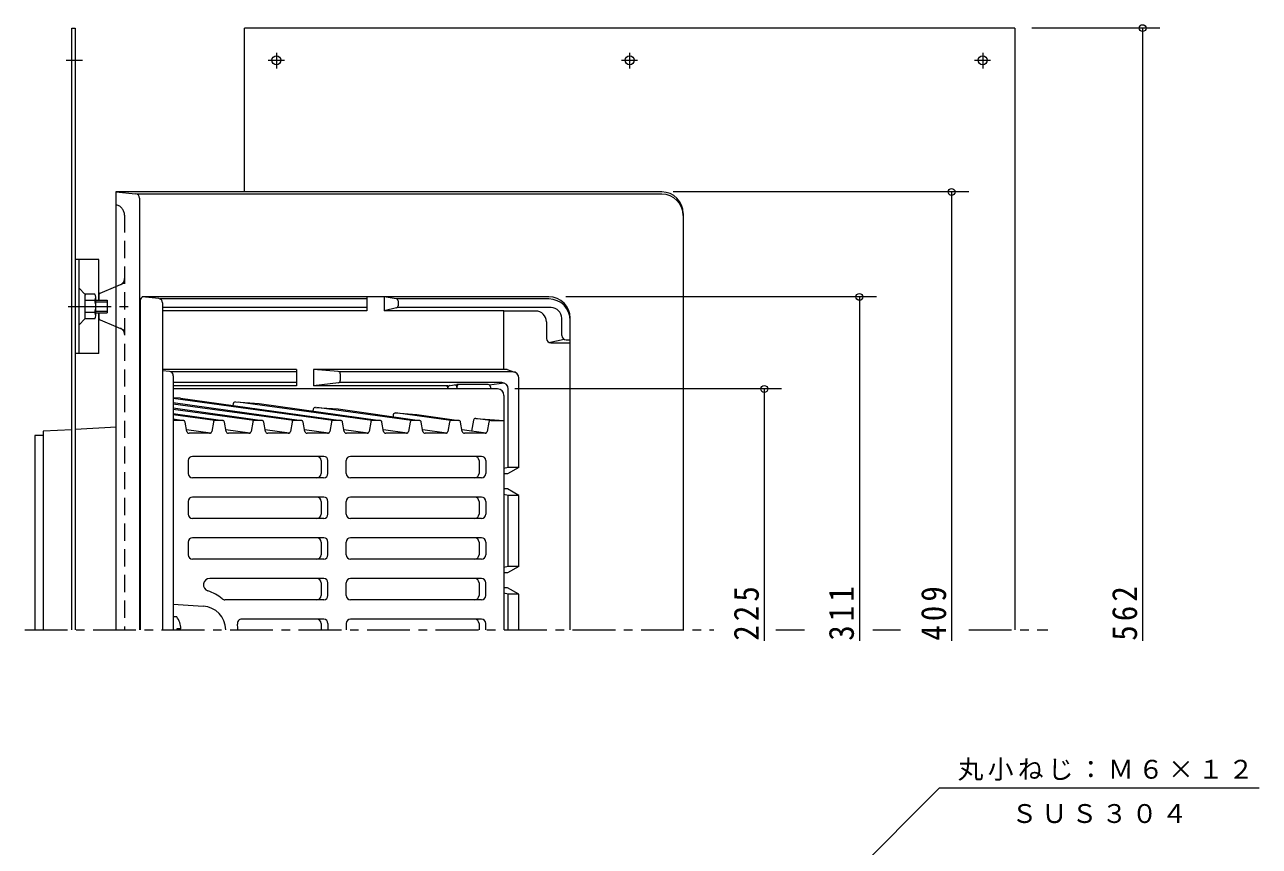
# Model space of a CAD drawing. Units: millimetres at full size, sheet at 1:4; details may follow other scales. Extents: x -494 to 464, y -549 to 533.
# Drawn here: x -282 to 295, y 150 to 533 of the extents above; entities that cross this region are included whole.
import ezdxf

# ---------------------------------------------------------------- set-up
doc = ezdxf.new("R2010")
doc.units = ezdxf.units.MM
doc.header["$LTSCALE"] = 4
doc.header["$PDMODE"] = 32
doc.header["$PDSIZE"] = 3.2
doc.linetypes.add('CHAIN1', pattern=[8, 5, -1, 1, -1])
doc.linetypes.add('DASHED2', pattern=[3, 2, -1])
for name, color, linetype, lineweight in [('0-0_通り芯', 4, 'Continuous', 9), ('0-1_躯体', 6, 'Continuous', 9), ('0-2_仕上', 3, 'Continuous', 9), ('0-4_その他', 7, 'Continuous', 9), ('0-5_寸法', 7, 'Continuous', 9), ('0-8', 2, 'Continuous', 9), ('0-A', 2, 'Continuous', 9)]:
    doc.layers.add(name, color=color, linetype=linetype, lineweight=lineweight)
doc.styles.add('ＭＳ ゴシック', font='')
doc.styles.get('ＭＳ ゴシック').set_extended_font_data('MS Gothic')

msp = doc.modelspace()

# ---------------------------------------------------------------- linework, layer by layer
at = {"layer": '0-0_通り芯'}
for p, q in [((-239.041, 455.211), (-229.867, 454.369)), ((15.992, 455.211), (-239.041, 455.211)), ((-239.041, 455.211), (-239.041, 250.71)), ((15.967, 454.211), (-229.226, 454.211)), ((-228.041, 452.377), (-228.041, 250.71)), ((25.959, 445.211), (25.959, 250.71)), ((-246.425, 407.967), (-239.041, 411.044)), ((-247.041, 407.044), (-247.041, 404.71)), ((-247.041, 398.71), (-247.041, 396.377)), ((-246.425, 395.454), (-239.041, 392.377)), ((-272.979, 341.419), (-276.978, 341.419)), ((-276.978, 341.419), (-276.978, 250.71)), ((-259.641, 344.155), (-272.979, 343.426)), ((-272.979, 343.426), (-272.979, 250.71)), ((-238.822, 345.292), (-258.041, 344.242))]:
    msp.add_line(p, q, dxfattribs=at)
at = {"layer": '0-0_通り芯', "linetype": 'DASHED2'}
for p, q in [((-238.828, 449.157), (-239.041, 449.211)), ((-235.041, 444.326), (-235.041, 250.71)), ((-239.041, 411.044), (-235.041, 412.71)), ((-239.041, 392.377), (-235.041, 390.71))]:
    msp.add_line(p, q, dxfattribs=at)
at = {"layer": '0-0_通り芯', "linetype": 'CHAIN1'}
for p, q in [((-261.331, 401.71), (-231.221, 401.71)), ((-281.682, 250.71), (40.274, 250.71)), ((69.34, 250.71), (82.685, 250.71)), ((114.666, 250.71), (127.458, 250.71)), ((159.44, 250.71), (196.405, 250.71))]:
    msp.add_line(p, q, dxfattribs=at)
at = {"layer": '0-0_通り芯'}
for centre, radius, start, end in [((-230.041, 452.377), 2, 0, 85.03049), ((15.96, 445.211), 10, 0, 90), ((15.96, 444.211), 10, 0, 90), ((-246.041, 407.044), 1, 112.61953, 180), ((-246.041, 396.377), 1, 180, 247.38047)]:
    msp.add_arc(centre, radius, start, end, dxfattribs=at)
at = {"layer": '0-0_通り芯', "linetype": 'DASHED2'}
for centre, radius, start, end in [((-240.041, 444.307), 5, 0, 75.96376), ((-238.041, 414.71), 3, 292.61953, 0), ((-238.041, 388.71), 3, 0, 67.38047)]:
    msp.add_arc(centre, radius, start, end, dxfattribs=at)
at = {"layer": '0-1_躯体'}
for p, q in [((-227.743, 403.968), (-227.743, 250.71)), ((-226.864, 406.089), (-226.743, 406.211)), ((-36.743, 406.211), (-226.743, 406.211)), ((-219.034, 405.399), (-226.743, 406.211)), ((-121.798, 405.211), (-218.351, 405.211)), ((-113.798, 406.211), (-113.798, 399.711)), ((-108.092, 405.34), (-113.798, 406.211)), ((-36.743, 405.211), (-107.731, 405.211)), ((-107.243, 404.352), (-107.243, 402.008)), ((-217.243, 403.41), (-217.243, 250.71)), ((-121.798, 401.211), (-217.243, 401.211)), ((-108.02, 401.033), (-113.798, 399.711)), ((-35.743, 401.211), (-107.639, 401.211)), ((-42.894, 399.574), (-57.743, 399.574)), ((-37.894, 394.574), (-37.894, 386.711)), ((-30.743, 388.211), (-30.743, 396.211)), ((-26.743, 250.71), (-26.743, 396.211)), ((-36.817, 384.937), (-29.666, 386.436)), ((-35.894, 384.711), (-26.743, 384.711)), ((-28.743, 386.211), (-26.743, 386.211)), ((-154.756, 372.21), (-217.243, 372.21)), ((-214.054, 371.383), (-217.243, 371.687)), ((-154.756, 371.21), (-213.411, 371.21)), ((-212.243, 369.392), (-212.243, 250.71)), ((-154.756, 372.21), (-154.756, 364.71)), ((-146.757, 372.21), (-146.757, 364.71)), ((-135.164, 371.284), (-146.757, 372.21)), ((-57.743, 372.21), (-146.757, 372.21)), ((-53.743, 371.21), (-134.859, 371.21)), ((-134.243, 370.287), (-134.243, 367.098)), ((-56.258, 372.258), (-57.743, 372.258)), ((-56.258, 372.258), (-52.76, 371.045)), ((-154.756, 366.21), (-212.243, 366.21)), ((-154.756, 364.71), (-212.243, 364.71)), ((-135.124, 366.105), (-146.757, 364.71)), ((-83.974, 364.71), (-146.757, 364.71)), ((-58.743, 366.21), (-134.782, 366.21)), ((-83.914, 363.823), (-83.914, 363.211)), ((-83.855, 364.717), (-79.802, 365.203)), ((-79.743, 364.083), (-79.743, 363.211)), ((-65.085, 365.21), (-79.683, 365.21)), ((-64.707, 365.136), (-57.607, 365.987)), ((-64.085, 364.21), (-64.085, 363.211)), ((-50.743, 326.51), (-50.743, 368.21)), ((-55.743, 326.51), (-57.743, 326.053)), ((-56.12, 323.51), (-57.743, 323.51)), ((-50.743, 326.51), (-56.12, 323.51)), ((-56.12, 316.51), (-57.743, 316.51)), ((-55.743, 313.51), (-57.743, 313.968)), ((-50.743, 313.51), (-56.12, 316.51)), ((-50.743, 313.51), (-55.743, 313.51)), ((-50.743, 280.31), (-50.743, 313.51)), ((-55.743, 280.31), (-57.743, 279.853)), ((-56.12, 277.31), (-57.743, 277.31)), ((-50.743, 280.31), (-56.12, 277.31)), ((-56.12, 270.31), (-57.743, 270.31)), ((-55.743, 267.31), (-57.743, 267.768)), ((-50.743, 267.31), (-56.12, 270.31)), ((-50.743, 267.31), (-55.743, 267.31)), ((-55.743, 250.71), (-55.743, 267.31)), ((-50.743, 250.71), (-50.743, 267.31))]:
    msp.add_line(p, q, dxfattribs=at)
for points in [[(-121.798, 406.211), (-121.798, 399.711), (-217.243, 399.711)], [(-57.743, 372.21), (-57.743, 399.711), (-113.798, 399.711)], [(-50.743, 326.51), (-55.743, 326.51), (-55.743, 363.21)], [(-50.743, 280.31), (-55.743, 280.31), (-55.743, 313.51)]]:
    msp.add_lwpolyline(points, dxfattribs=at)
for centre, radius, start, end in [((-224.743, 403.968), 3, 134.99823, 180), ((-219.243, 403.41), 2, 0, 83.99126), ((-108.243, 404.352), 1, 0, 81.3255), ((-36.743, 396.211), 10, 0, 90), ((-36.743, 395.211), 10, 0, 90), ((-108.243, 402.008), 1, 282.88983, 0), ((-42.894, 394.574), 5, 0, 90), ((-35.743, 396.211), 5, 0, 90), ((-35.894, 386.711), 2, 180, 270), ((-28.743, 388.211), 2, 180, 270), ((-214.243, 369.392), 2, 0, 84.55904), ((-135.243, 370.287), 1, 0, 85.43016), ((-53.743, 368.21), 3, 0, 90), ((-135.243, 367.098), 1, 276.83522, 0), ((-84.914, 363.71), 1, 0, 90), ((-83.974, 365.71), 1, 270, 276.83629), ((-82.914, 363.823), 1, 96.83629, 180), ((-80.743, 364.083), 1, 0, 96.83662), ((-79.683, 364.21), 1, 90, 96.83629), ((-78.743, 364.21), 1, 90, 180), ((-65.085, 364.21), 1, 0, 90), ((-58.743, 363.21), 3, 0, 90)]:
    msp.add_arc(centre, radius, start, end, dxfattribs=at)
at = {"layer": '0-2_仕上'}
for p, q in [((-60.743, 363.21), (-212.243, 363.21)), ((-208.831, 358.874), (-212.243, 359.108)), ((-137.753, 348.464), (-212.243, 358.664)), ((-208.831, 358.874), (-133.987, 348.521)), ((-57.743, 360.21), (-57.743, 250.71)), ((-212.243, 356.824), (-152.371, 348.521)), ((-156.137, 348.464), (-212.243, 356.146)), ((-212.243, 354.307), (-170.755, 348.521)), ((-174.522, 348.464), (-212.243, 353.629)), ((-184.282, 356.294), (-184.414, 355.531)), ((-119.368, 348.464), (-181.961, 357.034)), ((-146.86, 353.732), (-146.999, 352.925)), ((-100.983, 348.464), (-145.191, 354.517)), ((-82.598, 348.464), (-108.415, 351.999)), ((-108.387, 351.998), (-98.521, 351.322)), ((-212.243, 351.79), (-189.138, 348.521)), ((-192.907, 348.464), (-212.243, 351.112)), ((-212.243, 349.272), (-207.505, 348.518)), ((-207.663, 348.53), (-212.243, 348.53)), ((-205.894, 343.321), (-206.679, 347.706)), ((-193.535, 347.701), (-194.29, 343.327)), ((-189.278, 348.53), (-192.549, 348.53)), ((-187.51, 343.321), (-188.294, 347.706)), ((-175.15, 347.701), (-175.905, 343.327)), ((-170.893, 348.53), (-174.164, 348.53)), ((-169.125, 343.321), (-169.909, 347.707)), ((-156.765, 347.701), (-157.52, 343.327)), ((-152.509, 348.53), (-155.779, 348.53)), ((-150.74, 343.321), (-151.524, 347.707)), ((-138.38, 347.701), (-139.135, 343.327)), ((-134.124, 348.53), (-137.395, 348.53)), ((-132.355, 343.321), (-133.139, 347.706)), ((-119.995, 347.701), (-120.751, 343.327)), ((-115.739, 348.53), (-119.01, 348.53)), ((-113.97, 343.321), (-114.754, 347.706)), ((-109.441, 351.17), (-109.588, 350.32)), ((-101.61, 347.701), (-102.366, 343.327)), ((-97.354, 348.53), (-100.625, 348.53)), ((-98.521, 351.322), (-78.828, 348.52)), ((-95.585, 343.321), (-96.37, 347.706)), ((-83.226, 347.701), (-83.981, 343.327)), ((-78.969, 348.53), (-82.24, 348.53)), ((-77.201, 343.321), (-77.985, 347.707)), ((-72.014, 348.608), (-72.9, 343.478)), ((-64.213, 348.464), (-71.207, 349.422)), ((-70.96, 349.435), (-57.743, 348.53)), ((-64.841, 347.701), (-65.596, 343.327)), ((-63.855, 348.53), (-57.743, 348.53)), ((-194.917, 342.564), (-206.031, 344.085)), ((-195.275, 342.497), (-204.91, 342.497)), ((-176.532, 342.564), (-187.646, 344.085)), ((-176.89, 342.497), (-186.525, 342.497)), ((-158.148, 342.564), (-169.261, 344.085)), ((-158.506, 342.497), (-168.14, 342.497)), ((-139.763, 342.564), (-150.876, 344.085)), ((-140.121, 342.497), (-149.755, 342.497)), ((-121.378, 342.564), (-132.492, 344.085)), ((-121.736, 342.497), (-131.371, 342.497)), ((-102.993, 342.564), (-114.107, 344.085)), ((-103.351, 342.497), (-112.986, 342.497)), ((-84.608, 342.564), (-95.722, 344.085)), ((-84.966, 342.497), (-94.601, 342.497)), ((-66.224, 342.564), (-77.337, 344.085)), ((-66.582, 342.497), (-76.216, 342.497)), ((-205.258, 329.71), (-205.258, 323.71)), ((-141.986, 331.71), (-203.258, 331.71)), ((-143.168, 329.71), (-143.168, 323.71)), ((-139.986, 323.71), (-139.986, 329.71)), ((-131.501, 323.71), (-131.501, 329.71)), ((-68.228, 331.71), (-129.501, 331.71)), ((-69.41, 329.71), (-69.41, 323.71)), ((-66.228, 329.71), (-66.228, 323.71)), ((-142.014, 321.71), (-203.258, 321.71)), ((-68.228, 321.71), (-129.501, 321.71)), ((-141.986, 312.71), (-203.258, 312.71)), ((-68.228, 312.71), (-129.501, 312.71)), ((-205.258, 310.71), (-205.258, 304.71)), ((-143.168, 310.71), (-143.168, 304.71)), ((-139.986, 304.71), (-139.986, 310.71)), ((-131.501, 304.71), (-131.501, 310.71)), ((-69.41, 310.71), (-69.41, 304.71)), ((-66.228, 310.71), (-66.228, 304.71)), ((-141.986, 302.71), (-203.258, 302.71)), ((-68.228, 302.71), (-129.501, 302.71)), ((-205.258, 291.71), (-205.258, 285.71)), ((-141.986, 293.71), (-203.258, 293.71)), ((-143.168, 291.71), (-143.168, 285.71)), ((-139.986, 285.71), (-139.986, 291.71)), ((-131.501, 285.71), (-131.501, 291.71)), ((-68.228, 293.71), (-129.501, 293.71)), ((-69.41, 291.71), (-69.41, 285.71)), ((-66.228, 291.71), (-66.228, 285.71)), ((-141.986, 283.71), (-203.258, 283.71)), ((-68.228, 283.71), (-129.501, 283.71)), ((-142.013, 274.71), (-195.162, 274.71)), ((-143.168, 272.71), (-143.168, 266.71)), ((-139.986, 266.71), (-139.986, 272.71)), ((-131.501, 266.71), (-131.5, 272.71)), ((-68.228, 274.71), (-129.501, 274.71)), ((-69.41, 272.71), (-69.41, 266.71)), ((-66.228, 266.71), (-66.228, 272.71)), ((-212.243, 262.612), (-198.32, 261.702)), ((-141.986, 264.71), (-188.118, 264.71)), ((-68.228, 264.71), (-129.501, 264.71)), ((-141.986, 255.71), (-180.302, 255.71)), ((-68.228, 255.71), (-129.501, 255.71)), ((-143.168, 253.71), (-143.168, 250.71)), ((-139.986, 253.71), (-139.986, 250.71)), ((-131.501, 253.71), (-131.501, 250.71)), ((-69.41, 253.71), (-69.41, 250.71)), ((-66.228, 250.71), (-66.228, 253.71))]:
    msp.add_line(p, q, dxfattribs=at)
for points in [[(-183.229, 357.121), (-172.061, 356.357), (-115.601, 348.521)], [(-145.806, 354.559), (-135.291, 353.839), (-97.216, 348.521)]]:
    msp.add_lwpolyline(points, dxfattribs=at)
for centre, radius, start, end in [((-60.743, 360.21), 3, 0.00034, 89.99966), ((-183.297, 356.124), 1, 86.08357, 170.20096), ((-145.874, 353.562), 1, 86.08366, 170.19652), ((-108.455, 351), 1, 86.08357, 170.2012), ((-207.663, 347.53), 1, 10.13918, 90), ((-192.549, 347.53), 1, 90, 170.19943), ((-189.278, 347.53), 1, 10.13918, 90), ((-174.164, 347.53), 1, 90, 170.19955), ((-170.893, 347.53), 1, 10.14209, 90), ((-155.779, 347.53), 1, 90, 170.20096), ((-152.509, 347.53), 1, 10.14209, 90), ((-137.395, 347.53), 1, 90, 170.20236), ((-134.124, 347.53), 1, 10.1393, 90), ((-119.01, 347.53), 1, 90, 170.20096), ((-115.739, 347.53), 1, 10.1393, 90), ((-100.625, 347.53), 1, 90, 170.20096), ((-97.354, 347.53), 1, 10.1393, 90), ((-82.24, 347.53), 1, 90, 170.20096), ((-78.969, 347.53), 1, 10.14069, 90), ((-71.029, 348.438), 1, 86.08366, 170.19955), ((-63.855, 347.53), 1, 90, 170.20096), ((-204.91, 343.497), 1, 190.13918, 270), ((-195.275, 343.497), 1, 270, 350.19943), ((-186.525, 343.497), 1, 190.13918, 270), ((-176.89, 343.497), 1, 270, 350.19955), ((-168.14, 343.497), 1, 190.14209, 270), ((-158.506, 343.497), 1, 270, 350.20096), ((-149.755, 343.497), 1, 190.14069, 270), ((-140.121, 343.497), 1, 270, 350.20235), ((-131.371, 343.497), 1, 190.1393, 270), ((-121.736, 343.497), 1, 270, 350.20096), ((-112.986, 343.497), 1, 190.1393, 270), ((-103.351, 343.497), 1, 270, 350.20096), ((-94.601, 343.497), 1, 190.1393, 270), ((-84.966, 343.497), 1, 270, 350.20096), ((-76.216, 343.497), 1, 190.14069, 270), ((-66.582, 343.497), 1, 270, 350.20096), ((-203.258, 329.71), 2, 90, 180), ((-145.168, 329.71), 2, 0, 90), ((-141.986, 329.71), 2, 0, 90), ((-129.501, 329.71), 2, 90, 180), ((-71.41, 329.71), 2, 0, 90), ((-68.228, 329.71), 2, 0, 90), ((-203.258, 323.71), 2, 180, 270), ((-145.168, 323.71), 2, 270.00072, 0), ((-141.986, 323.71), 2, 270, 0), ((-129.501, 323.71), 2, 180, 270), ((-71.41, 323.71), 2, 270, 0), ((-68.228, 323.71), 2, 270, 0), ((-203.258, 310.71), 2, 90, 180), ((-145.168, 310.71), 2, 0, 90), ((-141.986, 310.71), 2, 0, 90), ((-129.501, 310.71), 2, 90, 180), ((-71.41, 310.71), 2, 0, 90), ((-68.228, 310.71), 2, 0, 90), ((-203.258, 304.71), 2, 180, 270), ((-145.168, 304.71), 2, 270, 0), ((-141.986, 304.71), 2, 270.0005, 0), ((-129.501, 304.71), 2, 180, 269.99951), ((-71.41, 304.71), 2, 270, 0), ((-68.228, 304.71), 2, 270, 0), ((-203.258, 291.71), 2, 90, 180), ((-145.168, 291.71), 2, 0, 90), ((-141.986, 291.71), 2, 0, 89.9995), ((-129.501, 291.71), 2, 90.0005, 180), ((-71.41, 291.71), 2, 0, 90), ((-68.228, 291.71), 2, 0, 90), ((-203.258, 285.71), 2, 180, 270), ((-145.168, 285.71), 2, 270, 0), ((-141.986, 285.71), 2, 270, 0), ((-129.501, 285.71), 2, 180, 270), ((-71.41, 285.71), 2, 270, 0), ((-68.228, 285.71), 2, 270, 0), ((-195.162, 271.71), 3, 90, 252.6582), ((-145.168, 272.71), 2, 0, 90), ((-141.986, 272.71), 2, 0, 90), ((-129.501, 272.71), 2, 90, 180), ((-71.41, 272.71), 2, 0, 90), ((-68.228, 272.71), 2, 0, 90), ((-201.72, 250.71), 19, 49.63225, 72.65842), ((-145.168, 266.71), 2, 270, 0), ((-141.986, 266.71), 2, 270, 0), ((-129.501, 266.71), 2, 180, 270), ((-71.41, 266.71), 2, 270, 0), ((-68.228, 266.71), 2, 270, 0), ((-198.743, 250.71), 11, 0, 87.79575), ((-188.118, 266.71), 2, 229.63232, 270), ((-180.302, 253.71), 2, 90, 188.21356), ((-145.168, 253.71), 2, 0, 90), ((-141.986, 253.71), 2, 0, 89.99899), ((-129.501, 253.71), 2, 90.00101, 180), ((-71.41, 253.71), 2, 0, 90), ((-68.228, 253.71), 2, 0, 90), ((-201.086, 250.71), 19, 0, 8.21315)]:
    msp.add_arc(centre, radius, start, end, dxfattribs=at)
at = {"layer": '0-4_その他'}
for p, q in [((248.651, 531.71), (188.959, 531.71)), ((240.651, 531.71), (240.651, 245.628)), ((159.397, 455.211), (21.267, 455.211)), ((151.397, 455.211), (151.397, 245.628)), ((116.317, 406.211), (-28.821, 406.211)), ((108.317, 406.211), (108.317, 245.628)), ((71.9, 363.21), (-52.65, 363.21)), ((63.9, 363.21), (63.9, 245.628))]:
    msp.add_line(p, q, dxfattribs=at)
for p in [(240.651, 531.71), (151.397, 455.211), (108.317, 406.211), (63.9, 363.21)]:
    msp.add_point(p, dxfattribs=at)
at = {"layer": '0-5_寸法'}
for p in [(-209.155, -178.005), (295.181, 176.782)]:
    msp.add_line(p, (145.632, 176.782), dxfattribs=at)
at = {"layer": '0-8'}
for p, q in [((-259.641, 531.71), (-258.041, 531.71)), ((-259.641, 250.71), (-259.641, 531.71)), ((-258.041, 531.71), (-258.041, 250.71)), ((180.959, 531.71), (-179.04, 531.71)), ((-179.04, 455.211), (-179.04, 531.71)), ((180.959, 531.71), (180.959, 250.71)), ((-247.041, 423.71), (-258.041, 423.71)), ((-256.44, 423.71), (-256.44, 379.71)), ((-247.041, 404.71), (-247.041, 423.71)), ((-253.44, 407.373), (-256.44, 410.373)), ((-253.44, 396.398), (-253.44, 407.023)), ((-247.041, 379.71), (-247.041, 398.71)), ((-253.44, 396.048), (-256.44, 393.048)), ((-247.041, 379.71), (-258.041, 379.71))]:
    msp.add_line(p, q, dxfattribs=at)
at = {"layer": '0-8', "linetype": 'CHAIN1'}
for p, q in [((-164.04, 520.187), (-164.04, 512.924)), ((0.959, 520.187), (0.959, 512.924)), ((165.959, 520.187), (165.959, 512.924)), ((-262.29, 516.71), (-254.734, 516.71)), ((-167.903, 516.71), (-160.346, 516.71)), ((-2.903, 516.71), (4.654, 516.71)), ((162.097, 516.71), (169.654, 516.71))]:
    msp.add_line(p, q, dxfattribs=at)
at = {"layer": '0-8'}
for centre in [(-164.04, 516.71), (0.959, 516.71), (165.959, 516.71)]:
    msp.add_circle(centre, 2.1, dxfattribs=at)
at = {"layer": '0-A'}
for p, q in [((-248.931, 407.46), (-253.44, 407.46)), ((-253.44, 407.46), (-253.44, 407.023)), ((-248.931, 404.574), (-253.44, 404.574)), ((-248.44, 397.404), (-248.44, 406.017)), ((-248.44, 404.71), (-243.122, 404.71)), ((-248.44, 403.84), (-243.122, 403.84)), ((-243.122, 404.71), (-243.122, 398.71)), ((-248.931, 398.847), (-253.44, 398.847)), ((-248.44, 399.58), (-243.122, 399.58)), ((-248.44, 398.71), (-243.122, 398.71)), ((-253.44, 395.96), (-253.44, 396.398)), ((-248.931, 395.96), (-253.44, 395.96)), ((-210.643, 256.71), (-212.243, 256.71)), ((-208.654, 251.189), (-210.643, 251.189)), ((-210.643, 251.189), (-210.643, 250.71))]:
    msp.add_line(p, q, dxfattribs=at)
for centre, radius, start, end in [((-250.808, 406.017), 2.368, 322.44278, 37.55722), ((-257.038, 401.71), 8.598, 340.548, 19.452), ((-250.808, 397.404), 2.368, 322.44278, 37.55722), ((-218.643, 250.71), 10, 2.74591, 36.86987)]:
    msp.add_arc(centre, radius, start, end, dxfattribs=at)

# ---------------------------------------------------------------- texts
at = {"layer": '0-4_その他', "color": 2, "char_height": 11.73, "attachment_point": 7, "rotation": 90, "style": 'ＭＳ ゴシック'}
for s, insert in [('\\T1.27;\\W0.9;225', (61.5, 245.628)), ('\\T1.27;\\W0.9;311', (105.917, 245.628)), ('\\T1.27;\\W0.9;409', (148.997, 245.628)), ('\\T1.27;\\W0.9;562', (238.251, 245.628))]:
    msp.add_mtext(s, dxfattribs=dict(at, insert=insert))
at = {"layer": '0-5_寸法', "char_height": 8.798, "attachment_point": 7, "style": 'ＭＳ ゴシック'}
for s, insert in [('\\T1.17;丸小ねじ：Ｍ６×１２', (154.271, 180.207)), ('\\T1.17;ＳＵＳ３０４', (179.406, 160.35))]:
    msp.add_mtext(s, dxfattribs=dict(at, insert=insert))

doc.saveas('drawing.dxf')
